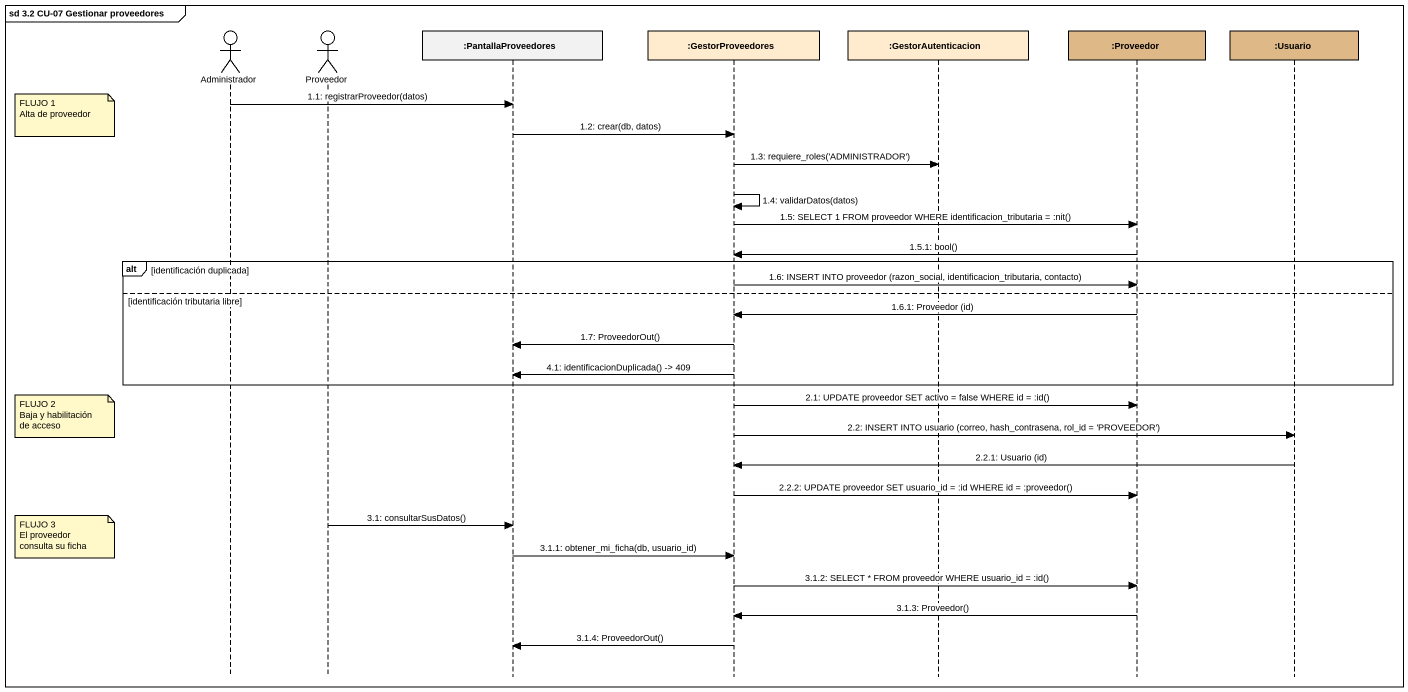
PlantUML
@startuml
mainframe sd 3.2 CU-07 Gestionar proveedores
hide footbox
actor Administrador
actor Proveedor
participant ":PantallaProveedores" as PantallaProveedores
participant ":GestorProveedores" as GestorProveedores #FFEBCD
participant ":GestorAutenticacion" as GestorAutenticacion #FFEBCD
participant ":Proveedor" as Proveedor_2 #DEB887
participant ":Usuario" as Usuario #DEB887

Administrador -> PantallaProveedores : 1.1: registrarProveedor(datos)
note left of Administrador
  FLUJO 1
  Alta de proveedor
end note
PantallaProveedores -> GestorProveedores : 1.2: crear(db, datos)
GestorProveedores -> GestorAutenticacion : 1.3: requiere_roles('ADMINISTRADOR')
GestorProveedores -> GestorProveedores : 1.4: validarDatos(datos)
GestorProveedores -> Proveedor_2 : 1.5: SELECT 1 FROM proveedor WHERE identificacion_tributaria = :nit()
Proveedor_2 -> GestorProveedores : 1.5.1: bool()
alt identificación duplicada
  GestorProveedores -> Proveedor_2 : 1.6: INSERT INTO proveedor (razon_social, identificacion_tributaria, contacto)
else identificación tributaria libre
  Proveedor_2 -> GestorProveedores : 1.6.1: Proveedor (id)
  GestorProveedores -> PantallaProveedores : 1.7: ProveedorOut()
  GestorProveedores -> PantallaProveedores : 4.1: identificacionDuplicada() -> 409
end
GestorProveedores -> Proveedor_2 : 2.1: UPDATE proveedor SET activo = false WHERE id = :id()
note left of Administrador
  FLUJO 2
  Baja y habilitación de acceso
end note
GestorProveedores -> Usuario : 2.2: INSERT INTO usuario (correo, hash_contrasena, rol_id = 'PROVEEDOR')
Usuario -> GestorProveedores : 2.2.1: Usuario (id)
GestorProveedores -> Proveedor_2 : 2.2.2: UPDATE proveedor SET usuario_id = :id WHERE id = :proveedor()
Proveedor -> PantallaProveedores : 3.1: consultarSusDatos()
note left of Administrador
  FLUJO 3
  El proveedor consulta su ficha
end note
PantallaProveedores -> GestorProveedores : 3.1.1: obtener_mi_ficha(db, usuario_id)
GestorProveedores -> Proveedor_2 : 3.1.2: SELECT * FROM proveedor WHERE usuario_id = :id()
Proveedor_2 -> GestorProveedores : 3.1.3: Proveedor()
GestorProveedores -> PantallaProveedores : 3.1.4: ProveedorOut()
@enduml
